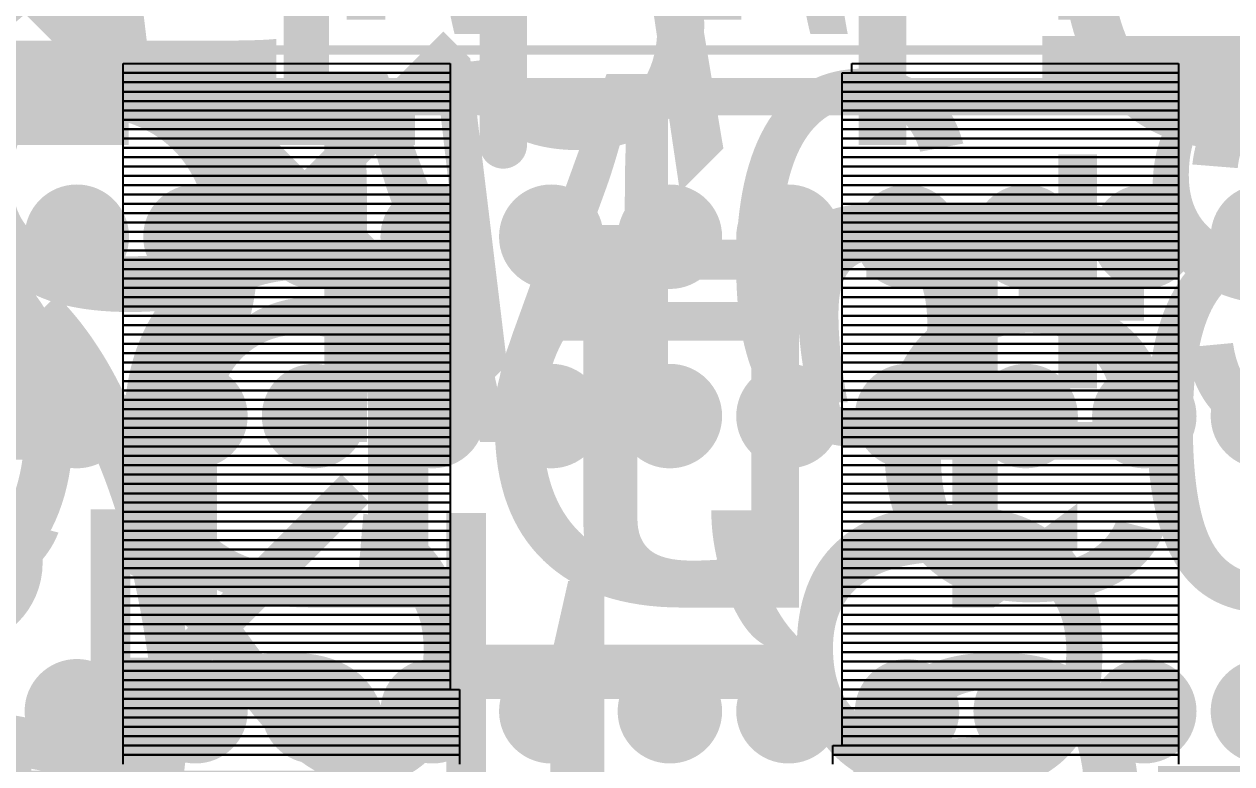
# Model space of a CAD drawing. Header units: inches. Extents: x -2.12 to 4.45, y -3.15 to 1.57.
# Drawn here: x 0.3518 to 0.6064, y -1.176 to -1.0202 of the extents above; entities that cross this region are included whole.
import ezdxf

# ---------------------------------------------------------------- set-up
doc = ezdxf.new("R2010")
doc.units = ezdxf.units.IN
doc.header["$MEASUREMENT"] = 0
for name, color, linetype in [('Bottom Solder', 6, 'Continuous'), ('bPlace', 56, 'Continuous'), ('Document', 56, 'Continuous'), ('Measures', 56, 'Continuous'), ('tDocu', 76, 'Continuous'), ('Top', 1, 'Continuous'), ('Top Paste', 8, 'Continuous'), ('Top Solder', 216, 'Continuous'), ('Top Value', 56, 'Continuous'), ('tPlace', 56, 'Continuous')]:
    doc.layers.add(name, color=color, linetype=linetype)
doc.styles.add('Arial', font='', dxfattribs={"height": 0.2})
doc.styles.add('Courier New', font='', dxfattribs={"height": 0.2})
doc.styles.get('Arial').set_extended_font_data('Arial')
doc.styles.get('Courier New').set_extended_font_data('Courier New')

# ---------------------------------------------------------------- blocks, each defined once
blk = doc.blocks.new('SMD3225_3_2X2_5X0_7_MTC_L_43')
at = {"layer": 'Measures', "style": 'Courier New'}
for s, p in [('Inner Pad Padstyle: RX47Y-4D0T', (-0.666, -0.315)), ('Outer Pad Padstyle: RX47Y59D0T', (-0.659, -0.415)), ('Alternate 1 Padstyle: OX60Y90D30P', (-0.712, -0.515)), ('Alternate 2 Padstyle: OX90Y60D30P', (-0.712, -0.615))]:
    blk.add_text(s, height=0.0775, dxfattribs=at).set_placement(p)
blk = doc.blocks.new('CONN_QTH_030_02_L_D_A_K_FR_S00_72')
at = {"layer": 'Measures', "style": 'Courier New'}
for s, p in [('1st Center Padstyle: RX185Y25D0T', (-0.697, -1.057)), ('2nd Center Padstyle: RX100Y25D0T', (-0.704, -1.132))]:
    blk.add_text(s, height=0.0775, dxfattribs=at).set_placement(p)
blk = doc.blocks.new('SAMTEC_ADM6_30_01_5_L_4_2_A_TR_73')
at = {"layer": 'Top'}
h = blk.add_hatch(color=1, dxfattribs=at)
edge = h.paths.add_edge_path()
edge.add_arc((-0.0125, 0.0311), 0.00701, 0, 360)
h = blk.add_hatch(color=1, dxfattribs=at)
edge = h.paths.add_edge_path()
edge.add_arc((0.0125, 0.0311), 0.00701, 0, 360)
h = blk.add_hatch(color=1, dxfattribs=at)
edge = h.paths.add_edge_path()
edge.add_arc((0.0375, 0.0311), 0.00701, 0, 360)
h = blk.add_hatch(color=1, dxfattribs=at)
edge = h.paths.add_edge_path()
edge.add_arc((0.0625, 0.0311), 0.00701, 0, 360)
h = blk.add_hatch(color=1, dxfattribs=at)
edge = h.paths.add_edge_path()
edge.add_arc((0.0875, 0.0311), 0.00701, 0, 360)
h = blk.add_hatch(color=1, dxfattribs=at)
edge = h.paths.add_edge_path()
edge.add_arc((0.1125, 0.0311), 0.00701, 0, 360)
h = blk.add_hatch(color=1, dxfattribs=at)
edge = h.paths.add_edge_path()
edge.add_arc((0.1375, 0.0311), 0.00701, 0, 360)
h = blk.add_hatch(color=1, dxfattribs=at)
edge = h.paths.add_edge_path()
edge.add_arc((0.1625, 0.0311), 0.00701, 0, 360)
h = blk.add_hatch(color=1, dxfattribs=at)
edge = h.paths.add_edge_path()
edge.add_arc((0.1875, 0.0311), 0.00701, 0, 360)
h = blk.add_hatch(color=1, dxfattribs=at)
edge = h.paths.add_edge_path()
edge.add_arc((0.2125, 0.0311), 0.00701, 0, 360)
h = blk.add_hatch(color=1, dxfattribs=at)
edge = h.paths.add_edge_path()
edge.add_arc((0.2375, 0.0311), 0.00701, 0, 360)
h = blk.add_hatch(color=1, dxfattribs=at)
edge = h.paths.add_edge_path()
edge.add_arc((-0.0125, -0.0311), 0.00701, 0, 360)
h = blk.add_hatch(color=1, dxfattribs=at)
edge = h.paths.add_edge_path()
edge.add_arc((0.0125, -0.0311), 0.00701, 0, 360)
h = blk.add_hatch(color=1, dxfattribs=at)
edge = h.paths.add_edge_path()
edge.add_arc((0.0375, -0.0311), 0.00701, 0, 360)
h = blk.add_hatch(color=1, dxfattribs=at)
edge = h.paths.add_edge_path()
edge.add_arc((0.0625, -0.0311), 0.00701, 0, 360)
h = blk.add_hatch(color=1, dxfattribs=at)
edge = h.paths.add_edge_path()
edge.add_arc((0.0875, -0.0311), 0.00701, 0, 360)
h = blk.add_hatch(color=1, dxfattribs=at)
edge = h.paths.add_edge_path()
edge.add_arc((0.1125, -0.0311), 0.00701, 0, 360)
h = blk.add_hatch(color=1, dxfattribs=at)
edge = h.paths.add_edge_path()
edge.add_arc((0.1375, -0.0311), 0.00701, 0, 360)
h = blk.add_hatch(color=1, dxfattribs=at)
edge = h.paths.add_edge_path()
edge.add_arc((0.1625, -0.0311), 0.00701, 0, 360)
h = blk.add_hatch(color=1, dxfattribs=at)
edge = h.paths.add_edge_path()
edge.add_arc((0.1875, -0.0311), 0.00701, 0, 360)
h = blk.add_hatch(color=1, dxfattribs=at)
edge = h.paths.add_edge_path()
edge.add_arc((0.2125, -0.0311), 0.00701, 0, 360)
h = blk.add_hatch(color=1, dxfattribs=at)
edge = h.paths.add_edge_path()
edge.add_arc((0.2375, -0.0311), 0.00701, 0, 360)
h = blk.add_hatch(color=1, dxfattribs=at)
edge = h.paths.add_edge_path()
edge.add_arc((-0.0125, -0.0689), 0.00701, 0, 360)
h = blk.add_hatch(color=1, dxfattribs=at)
edge = h.paths.add_edge_path()
edge.add_arc((0.0125, -0.0689), 0.00701, 0, 360)
h = blk.add_hatch(color=1, dxfattribs=at)
edge = h.paths.add_edge_path()
edge.add_arc((0.0375, -0.0689), 0.00701, 0, 360)
h = blk.add_hatch(color=1, dxfattribs=at)
edge = h.paths.add_edge_path()
edge.add_arc((0.0625, -0.0689), 0.00701, 0, 360)
h = blk.add_hatch(color=1, dxfattribs=at)
edge = h.paths.add_edge_path()
edge.add_arc((0.0875, -0.0689), 0.00701, 0, 360)
h = blk.add_hatch(color=1, dxfattribs=at)
edge = h.paths.add_edge_path()
edge.add_arc((0.1125, -0.0689), 0.00701, 0, 360)
h = blk.add_hatch(color=1, dxfattribs=at)
edge = h.paths.add_edge_path()
edge.add_arc((0.1375, -0.0689), 0.00701, 0, 360)
h = blk.add_hatch(color=1, dxfattribs=at)
edge = h.paths.add_edge_path()
edge.add_arc((0.1625, -0.0689), 0.00701, 0, 360)
h = blk.add_hatch(color=1, dxfattribs=at)
edge = h.paths.add_edge_path()
edge.add_arc((0.1875, -0.0689), 0.00701, 0, 360)
h = blk.add_hatch(color=1, dxfattribs=at)
edge = h.paths.add_edge_path()
edge.add_arc((0.2125, -0.0689), 0.00701, 0, 360)
h = blk.add_hatch(color=1, dxfattribs=at)
edge = h.paths.add_edge_path()
edge.add_arc((0.2375, -0.0689), 0.00701, 0, 360)
at = {"layer": 'Top Paste'}
h = blk.add_hatch(color=8, dxfattribs=at)
edge = h.paths.add_edge_path()
edge.add_arc((-0.0125, 0.0311), 0.00701, 0, 360)
h = blk.add_hatch(color=8, dxfattribs=at)
edge = h.paths.add_edge_path()
edge.add_arc((0.0125, 0.0311), 0.00701, 0, 360)
h = blk.add_hatch(color=8, dxfattribs=at)
edge = h.paths.add_edge_path()
edge.add_arc((0.0375, 0.0311), 0.00701, 0, 360)
h = blk.add_hatch(color=8, dxfattribs=at)
edge = h.paths.add_edge_path()
edge.add_arc((0.0625, 0.0311), 0.00701, 0, 360)
h = blk.add_hatch(color=8, dxfattribs=at)
edge = h.paths.add_edge_path()
edge.add_arc((0.0875, 0.0311), 0.00701, 0, 360)
h = blk.add_hatch(color=8, dxfattribs=at)
edge = h.paths.add_edge_path()
edge.add_arc((0.1125, 0.0311), 0.00701, 0, 360)
h = blk.add_hatch(color=8, dxfattribs=at)
edge = h.paths.add_edge_path()
edge.add_arc((0.1375, 0.0311), 0.00701, 0, 360)
h = blk.add_hatch(color=8, dxfattribs=at)
edge = h.paths.add_edge_path()
edge.add_arc((0.1625, 0.0311), 0.00701, 0, 360)
h = blk.add_hatch(color=8, dxfattribs=at)
edge = h.paths.add_edge_path()
edge.add_arc((0.1875, 0.0311), 0.00701, 0, 360)
h = blk.add_hatch(color=8, dxfattribs=at)
edge = h.paths.add_edge_path()
edge.add_arc((0.2125, 0.0311), 0.00701, 0, 360)
h = blk.add_hatch(color=8, dxfattribs=at)
edge = h.paths.add_edge_path()
edge.add_arc((0.2375, 0.0311), 0.00701, 0, 360)
h = blk.add_hatch(color=8, dxfattribs=at)
edge = h.paths.add_edge_path()
edge.add_arc((-0.0125, -0.0311), 0.00701, 0, 360)
h = blk.add_hatch(color=8, dxfattribs=at)
edge = h.paths.add_edge_path()
edge.add_arc((0.0125, -0.0311), 0.00701, 0, 360)
h = blk.add_hatch(color=8, dxfattribs=at)
edge = h.paths.add_edge_path()
edge.add_arc((0.0375, -0.0311), 0.00701, 0, 360)
h = blk.add_hatch(color=8, dxfattribs=at)
edge = h.paths.add_edge_path()
edge.add_arc((0.0625, -0.0311), 0.00701, 0, 360)
h = blk.add_hatch(color=8, dxfattribs=at)
edge = h.paths.add_edge_path()
edge.add_arc((0.0875, -0.0311), 0.00701, 0, 360)
h = blk.add_hatch(color=8, dxfattribs=at)
edge = h.paths.add_edge_path()
edge.add_arc((0.1125, -0.0311), 0.00701, 0, 360)
h = blk.add_hatch(color=8, dxfattribs=at)
edge = h.paths.add_edge_path()
edge.add_arc((0.1375, -0.0311), 0.00701, 0, 360)
h = blk.add_hatch(color=8, dxfattribs=at)
edge = h.paths.add_edge_path()
edge.add_arc((0.1625, -0.0311), 0.00701, 0, 360)
h = blk.add_hatch(color=8, dxfattribs=at)
edge = h.paths.add_edge_path()
edge.add_arc((0.1875, -0.0311), 0.00701, 0, 360)
h = blk.add_hatch(color=8, dxfattribs=at)
edge = h.paths.add_edge_path()
edge.add_arc((0.2125, -0.0311), 0.00701, 0, 360)
h = blk.add_hatch(color=8, dxfattribs=at)
edge = h.paths.add_edge_path()
edge.add_arc((0.2375, -0.0311), 0.00701, 0, 360)
h = blk.add_hatch(color=8, dxfattribs=at)
edge = h.paths.add_edge_path()
edge.add_arc((-0.0125, -0.0689), 0.00701, 0, 360)
h = blk.add_hatch(color=8, dxfattribs=at)
edge = h.paths.add_edge_path()
edge.add_arc((0.0125, -0.0689), 0.00701, 0, 360)
h = blk.add_hatch(color=8, dxfattribs=at)
edge = h.paths.add_edge_path()
edge.add_arc((0.0375, -0.0689), 0.00701, 0, 360)
h = blk.add_hatch(color=8, dxfattribs=at)
edge = h.paths.add_edge_path()
edge.add_arc((0.0625, -0.0689), 0.00701, 0, 360)
h = blk.add_hatch(color=8, dxfattribs=at)
edge = h.paths.add_edge_path()
edge.add_arc((0.0875, -0.0689), 0.00701, 0, 360)
h = blk.add_hatch(color=8, dxfattribs=at)
edge = h.paths.add_edge_path()
edge.add_arc((0.1125, -0.0689), 0.00701, 0, 360)
h = blk.add_hatch(color=8, dxfattribs=at)
edge = h.paths.add_edge_path()
edge.add_arc((0.1375, -0.0689), 0.00701, 0, 360)
h = blk.add_hatch(color=8, dxfattribs=at)
edge = h.paths.add_edge_path()
edge.add_arc((0.1625, -0.0689), 0.00701, 0, 360)
h = blk.add_hatch(color=8, dxfattribs=at)
edge = h.paths.add_edge_path()
edge.add_arc((0.1875, -0.0689), 0.00701, 0, 360)
h = blk.add_hatch(color=8, dxfattribs=at)
edge = h.paths.add_edge_path()
edge.add_arc((0.2125, -0.0689), 0.00701, 0, 360)
h = blk.add_hatch(color=8, dxfattribs=at)
edge = h.paths.add_edge_path()
edge.add_arc((0.2375, -0.0689), 0.00701, 0, 360)
at = {"layer": 'Top Solder'}
h = blk.add_hatch(color=216, dxfattribs=at)
edge = h.paths.add_edge_path()
edge.add_arc((-0.0125, 0.0311), 0.01101, 0, 360)
h = blk.add_hatch(color=216, dxfattribs=at)
edge = h.paths.add_edge_path()
edge.add_arc((0.0125, 0.0311), 0.01101, 0, 360)
h = blk.add_hatch(color=216, dxfattribs=at)
edge = h.paths.add_edge_path()
edge.add_arc((0.0375, 0.0311), 0.01101, 0, 360)
h = blk.add_hatch(color=216, dxfattribs=at)
edge = h.paths.add_edge_path()
edge.add_arc((0.0625, 0.0311), 0.01101, 0, 360)
h = blk.add_hatch(color=216, dxfattribs=at)
edge = h.paths.add_edge_path()
edge.add_arc((0.0875, 0.0311), 0.01101, 0, 360)
h = blk.add_hatch(color=216, dxfattribs=at)
edge = h.paths.add_edge_path()
edge.add_arc((0.1125, 0.0311), 0.01101, 0, 360)
h = blk.add_hatch(color=216, dxfattribs=at)
edge = h.paths.add_edge_path()
edge.add_arc((0.1375, 0.0311), 0.01101, 0, 360)
h = blk.add_hatch(color=216, dxfattribs=at)
edge = h.paths.add_edge_path()
edge.add_arc((0.1625, 0.0311), 0.01101, 0, 360)
h = blk.add_hatch(color=216, dxfattribs=at)
edge = h.paths.add_edge_path()
edge.add_arc((0.1875, 0.0311), 0.01101, 0, 360)
h = blk.add_hatch(color=216, dxfattribs=at)
edge = h.paths.add_edge_path()
edge.add_arc((0.2125, 0.0311), 0.01101, 0, 360)
h = blk.add_hatch(color=216, dxfattribs=at)
edge = h.paths.add_edge_path()
edge.add_arc((0.2375, 0.0311), 0.01101, 0, 360)
h = blk.add_hatch(color=216, dxfattribs=at)
edge = h.paths.add_edge_path()
edge.add_arc((-0.0125, -0.0311), 0.01101, 0, 360)
h = blk.add_hatch(color=216, dxfattribs=at)
edge = h.paths.add_edge_path()
edge.add_arc((0.0125, -0.0311), 0.01101, 0, 360)
h = blk.add_hatch(color=216, dxfattribs=at)
edge = h.paths.add_edge_path()
edge.add_arc((0.0375, -0.0311), 0.01101, 0, 360)
h = blk.add_hatch(color=216, dxfattribs=at)
edge = h.paths.add_edge_path()
edge.add_arc((0.0625, -0.0311), 0.01101, 0, 360)
h = blk.add_hatch(color=216, dxfattribs=at)
edge = h.paths.add_edge_path()
edge.add_arc((0.0875, -0.0311), 0.01101, 0, 360)
h = blk.add_hatch(color=216, dxfattribs=at)
edge = h.paths.add_edge_path()
edge.add_arc((0.1125, -0.0311), 0.01101, 0, 360)
h = blk.add_hatch(color=216, dxfattribs=at)
edge = h.paths.add_edge_path()
edge.add_arc((0.1375, -0.0311), 0.01101, 0, 360)
h = blk.add_hatch(color=216, dxfattribs=at)
edge = h.paths.add_edge_path()
edge.add_arc((0.1625, -0.0311), 0.01101, 0, 360)
h = blk.add_hatch(color=216, dxfattribs=at)
edge = h.paths.add_edge_path()
edge.add_arc((0.1875, -0.0311), 0.01101, 0, 360)
h = blk.add_hatch(color=216, dxfattribs=at)
edge = h.paths.add_edge_path()
edge.add_arc((0.2125, -0.0311), 0.01101, 0, 360)
h = blk.add_hatch(color=216, dxfattribs=at)
edge = h.paths.add_edge_path()
edge.add_arc((0.2375, -0.0311), 0.01101, 0, 360)
h = blk.add_hatch(color=216, dxfattribs=at)
edge = h.paths.add_edge_path()
edge.add_arc((-0.0125, -0.0689), 0.01101, 0, 360)
h = blk.add_hatch(color=216, dxfattribs=at)
edge = h.paths.add_edge_path()
edge.add_arc((0.0125, -0.0689), 0.01101, 0, 360)
h = blk.add_hatch(color=216, dxfattribs=at)
edge = h.paths.add_edge_path()
edge.add_arc((0.0375, -0.0689), 0.01101, 0, 360)
h = blk.add_hatch(color=216, dxfattribs=at)
edge = h.paths.add_edge_path()
edge.add_arc((0.0625, -0.0689), 0.01101, 0, 360)
h = blk.add_hatch(color=216, dxfattribs=at)
edge = h.paths.add_edge_path()
edge.add_arc((0.0875, -0.0689), 0.01101, 0, 360)
h = blk.add_hatch(color=216, dxfattribs=at)
edge = h.paths.add_edge_path()
edge.add_arc((0.1125, -0.0689), 0.01101, 0, 360)
h = blk.add_hatch(color=216, dxfattribs=at)
edge = h.paths.add_edge_path()
edge.add_arc((0.1375, -0.0689), 0.01101, 0, 360)
h = blk.add_hatch(color=216, dxfattribs=at)
edge = h.paths.add_edge_path()
edge.add_arc((0.1625, -0.0689), 0.01101, 0, 360)
h = blk.add_hatch(color=216, dxfattribs=at)
edge = h.paths.add_edge_path()
edge.add_arc((0.1875, -0.0689), 0.01101, 0, 360)
h = blk.add_hatch(color=216, dxfattribs=at)
edge = h.paths.add_edge_path()
edge.add_arc((0.2125, -0.0689), 0.01101, 0, 360)
h = blk.add_hatch(color=216, dxfattribs=at)
edge = h.paths.add_edge_path()
edge.add_arc((0.2375, -0.0689), 0.01101, 0, 360)
at = {"layer": 'tDocu', "const_width": 0.00394}
blk.add_lwpolyline([(0.46791, -0.09843), (-0.46791, -0.09843)], dxfattribs=at)
at = {"layer": 'Top', "const_width": 0.00197}
blk.add_lwpolyline([(0.47776, -0.10827), (-0.47776, -0.10827)], dxfattribs=at)
at = {"layer": 'tPlace', "const_width": 0.00787}
blk.add_lwpolyline([(0.46791, -0.09843), (-0.46791, -0.09843)], dxfattribs=at)
blk = doc.blocks.new('TO_236_VIS_L_90')
at = {"layer": 'Measures', "style": 'Courier New'}
for s, p in [('Top Padstyle: RX20Y40D0T', (-0.53, -0.308)), ('Bottom Padstyle: RX20Y40D0T', (-0.583, -0.383)), ('Alt 1 Padstyle: OX60Y90D30P', (-0.583, -0.458)), ('Alt 2 Padstyle: OX90Y60D30P', (-0.583, -0.533))]:
    blk.add_text(s, height=0.0775, dxfattribs=at).set_placement(p)
blk = doc.blocks.new('TO_236AB_NEX_L_93')
at = {"layer": 'Measures', "style": 'Courier New'}
for s, p in [('Top Padstyle: RX19Y34D0T', (-0.53, -0.306)), ('Bottom Padstyle: RX19Y34D0T', (-0.583, -0.38))]:
    blk.add_text(s, height=0.0775, dxfattribs=at).set_placement(p)

msp = doc.modelspace()

# ---------------------------------------------------------------- hatches: boundary and pattern name
at = {"layer": 'Bottom Solder'}
h = msp.add_hatch(color=6, dxfattribs=at)
edge = h.paths.add_edge_path()
edge.add_arc((0.3378, -1.13361), 0.017905, 0, 360)
at = {"layer": 'Top Solder'}
h = msp.add_hatch(color=216, dxfattribs=at)
edge = h.paths.add_edge_path()
edge.add_arc((0.3378, -1.13361), 0.017905, 0, 360)

# ---------------------------------------------------------------- linework, layer by layer
at = {"layer": 'bPlace'}
for p, q in [((0.37268, -1.03045), (0.37268, -1.02848)), ((0.37268, -1.02848), (0.44158, -1.02848)), ((0.44158, -1.03045), (0.37268, -1.03045)), ((0.37268, -1.03242), (0.37268, -1.03045)), ((0.37268, -1.03045), (0.44158, -1.03045)), ((0.44158, -1.02848), (0.44158, -1.03045)), ((0.44158, -1.03045), (0.44158, -1.03242)), ((0.52426, -1.03242), (0.52426, -1.03045)), ((0.52426, -1.03045), (0.59512, -1.03045)), ((0.52623, -1.03045), (0.52623, -1.02848)), ((0.52623, -1.02848), (0.59512, -1.02848)), ((0.59512, -1.03045), (0.52623, -1.03045)), ((0.59512, -1.02848), (0.59512, -1.03045)), ((0.59512, -1.03045), (0.59512, -1.03242)), ((0.44158, -1.03242), (0.37268, -1.03242)), ((0.37268, -1.03439), (0.37268, -1.03242)), ((0.37268, -1.03242), (0.44158, -1.03242)), ((0.44158, -1.03242), (0.44158, -1.03439)), ((0.59512, -1.03242), (0.52426, -1.03242)), ((0.52426, -1.03439), (0.52426, -1.03242)), ((0.52426, -1.03242), (0.59512, -1.03242)), ((0.59512, -1.03242), (0.59512, -1.03439)), ((0.44158, -1.03439), (0.37268, -1.03439)), ((0.37268, -1.03636), (0.37268, -1.03439)), ((0.37268, -1.03439), (0.44158, -1.03439)), ((0.44158, -1.03439), (0.44158, -1.03636)), ((0.59512, -1.03439), (0.52426, -1.03439)), ((0.52426, -1.03636), (0.52426, -1.03439)), ((0.52426, -1.03439), (0.59512, -1.03439)), ((0.59512, -1.03439), (0.59512, -1.03636)), ((0.44158, -1.03636), (0.37268, -1.03636)), ((0.37268, -1.03833), (0.37268, -1.03636)), ((0.37268, -1.03636), (0.44158, -1.03636)), ((0.44158, -1.03833), (0.37268, -1.03833)), ((0.37268, -1.04029), (0.37268, -1.03833)), ((0.37268, -1.03833), (0.44158, -1.03833)), ((0.44158, -1.03636), (0.44158, -1.03833)), ((0.44158, -1.03833), (0.44158, -1.04029)), ((0.59512, -1.03636), (0.52426, -1.03636)), ((0.52426, -1.03833), (0.52426, -1.03636)), ((0.52426, -1.03636), (0.59512, -1.03636)), ((0.59512, -1.03833), (0.52426, -1.03833)), ((0.52426, -1.04029), (0.52426, -1.03833)), ((0.52426, -1.03833), (0.59512, -1.03833)), ((0.59512, -1.03636), (0.59512, -1.03833)), ((0.59512, -1.03833), (0.59512, -1.04029)), ((0.44158, -1.04029), (0.37268, -1.04029)), ((0.37268, -1.04226), (0.37268, -1.04029)), ((0.37268, -1.04029), (0.44158, -1.04029)), ((0.44158, -1.04029), (0.44158, -1.04226)), ((0.59512, -1.04029), (0.52426, -1.04029)), ((0.52426, -1.04226), (0.52426, -1.04029)), ((0.52426, -1.04029), (0.59512, -1.04029)), ((0.59512, -1.04029), (0.59512, -1.04226)), ((0.44158, -1.04226), (0.37268, -1.04226)), ((0.37268, -1.04423), (0.37268, -1.04226)), ((0.37268, -1.04226), (0.44158, -1.04226)), ((0.44158, -1.04226), (0.44158, -1.04423)), ((0.59512, -1.04226), (0.52426, -1.04226)), ((0.52426, -1.04423), (0.52426, -1.04226)), ((0.52426, -1.04226), (0.59512, -1.04226)), ((0.59512, -1.04226), (0.59512, -1.04423)), ((0.44158, -1.04423), (0.37268, -1.04423)), ((0.37268, -1.0462), (0.37268, -1.04423)), ((0.37268, -1.04423), (0.44158, -1.04423)), ((0.44158, -1.0462), (0.37268, -1.0462)), ((0.37268, -1.04817), (0.37268, -1.0462)), ((0.37268, -1.0462), (0.44158, -1.0462)), ((0.44158, -1.04423), (0.44158, -1.0462)), ((0.44158, -1.0462), (0.44158, -1.04817)), ((0.59512, -1.04423), (0.52426, -1.04423)), ((0.52426, -1.0462), (0.52426, -1.04423)), ((0.52426, -1.04423), (0.59512, -1.04423)), ((0.59512, -1.0462), (0.52426, -1.0462)), ((0.52426, -1.04817), (0.52426, -1.0462)), ((0.52426, -1.0462), (0.59512, -1.0462)), ((0.59512, -1.04423), (0.59512, -1.0462)), ((0.59512, -1.0462), (0.59512, -1.04817)), ((0.44158, -1.04817), (0.37268, -1.04817)), ((0.37268, -1.05014), (0.37268, -1.04817)), ((0.37268, -1.04817), (0.44158, -1.04817)), ((0.44158, -1.04817), (0.44158, -1.05014)), ((0.59512, -1.04817), (0.52426, -1.04817)), ((0.52426, -1.05014), (0.52426, -1.04817)), ((0.52426, -1.04817), (0.59512, -1.04817)), ((0.59512, -1.04817), (0.59512, -1.05014)), ((0.44158, -1.05014), (0.37268, -1.05014)), ((0.37268, -1.05211), (0.37268, -1.05014)), ((0.37268, -1.05014), (0.44158, -1.05014)), ((0.44158, -1.05014), (0.44158, -1.05211)), ((0.59512, -1.05014), (0.52426, -1.05014)), ((0.52426, -1.05211), (0.52426, -1.05014)), ((0.52426, -1.05014), (0.59512, -1.05014)), ((0.59512, -1.05014), (0.59512, -1.05211)), ((0.44158, -1.05211), (0.37268, -1.05211)), ((0.37268, -1.05407), (0.37268, -1.05211)), ((0.37268, -1.05211), (0.44158, -1.05211)), ((0.44158, -1.05211), (0.44158, -1.05407)), ((0.59512, -1.05211), (0.52426, -1.05211)), ((0.52426, -1.05407), (0.52426, -1.05211)), ((0.52426, -1.05211), (0.59512, -1.05211)), ((0.59512, -1.05211), (0.59512, -1.05407)), ((0.44158, -1.05407), (0.37268, -1.05407)), ((0.37268, -1.05604), (0.37268, -1.05407)), ((0.37268, -1.05407), (0.44158, -1.05407)), ((0.44158, -1.05604), (0.37268, -1.05604)), ((0.37268, -1.05801), (0.37268, -1.05604)), ((0.37268, -1.05604), (0.44158, -1.05604)), ((0.44158, -1.05407), (0.44158, -1.05604)), ((0.44158, -1.05604), (0.44158, -1.05801)), ((0.59512, -1.05407), (0.52426, -1.05407)), ((0.52426, -1.05604), (0.52426, -1.05407)), ((0.52426, -1.05407), (0.59512, -1.05407)), ((0.59512, -1.05604), (0.52426, -1.05604)), ((0.52426, -1.05801), (0.52426, -1.05604)), ((0.52426, -1.05604), (0.59512, -1.05604)), ((0.59512, -1.05407), (0.59512, -1.05604)), ((0.59512, -1.05604), (0.59512, -1.05801)), ((0.44158, -1.05801), (0.37268, -1.05801)), ((0.37268, -1.05998), (0.37268, -1.05801)), ((0.37268, -1.05801), (0.44158, -1.05801)), ((0.44158, -1.05801), (0.44158, -1.05998)), ((0.59512, -1.05801), (0.52426, -1.05801)), ((0.52426, -1.05998), (0.52426, -1.05801)), ((0.52426, -1.05801), (0.59512, -1.05801)), ((0.59512, -1.05801), (0.59512, -1.05998)), ((0.44158, -1.05998), (0.37268, -1.05998)), ((0.37268, -1.06195), (0.37268, -1.05998)), ((0.37268, -1.05998), (0.44158, -1.05998)), ((0.44158, -1.05998), (0.44158, -1.06195)), ((0.59512, -1.05998), (0.52426, -1.05998)), ((0.52426, -1.06195), (0.52426, -1.05998)), ((0.52426, -1.05998), (0.59512, -1.05998)), ((0.59512, -1.05998), (0.59512, -1.06195)), ((0.44158, -1.06195), (0.37268, -1.06195)), ((0.37268, -1.06392), (0.37268, -1.06195)), ((0.37268, -1.06195), (0.44158, -1.06195)), ((0.44158, -1.06392), (0.37268, -1.06392)), ((0.37268, -1.06589), (0.37268, -1.06392)), ((0.37268, -1.06392), (0.44158, -1.06392)), ((0.44158, -1.06195), (0.44158, -1.06392)), ((0.44158, -1.06392), (0.44158, -1.06589)), ((0.59512, -1.06195), (0.52426, -1.06195)), ((0.52426, -1.06392), (0.52426, -1.06195)), ((0.52426, -1.06195), (0.59512, -1.06195)), ((0.59512, -1.06392), (0.52426, -1.06392)), ((0.52426, -1.06589), (0.52426, -1.06392)), ((0.52426, -1.06392), (0.59512, -1.06392)), ((0.59512, -1.06195), (0.59512, -1.06392)), ((0.59512, -1.06392), (0.59512, -1.06589)), ((0.44158, -1.06589), (0.37268, -1.06589)), ((0.37268, -1.06785), (0.37268, -1.06589)), ((0.37268, -1.06589), (0.44158, -1.06589)), ((0.44158, -1.06589), (0.44158, -1.06785)), ((0.59512, -1.06589), (0.52426, -1.06589)), ((0.52426, -1.06785), (0.52426, -1.06589)), ((0.52426, -1.06589), (0.59512, -1.06589)), ((0.59512, -1.06589), (0.59512, -1.06785)), ((0.44158, -1.06785), (0.37268, -1.06785)), ((0.37268, -1.06982), (0.37268, -1.06785)), ((0.37268, -1.06785), (0.44158, -1.06785)), ((0.44158, -1.06785), (0.44158, -1.06982)), ((0.59512, -1.06785), (0.52426, -1.06785)), ((0.52426, -1.06982), (0.52426, -1.06785)), ((0.52426, -1.06785), (0.59512, -1.06785)), ((0.59512, -1.06785), (0.59512, -1.06982)), ((0.44158, -1.06982), (0.37268, -1.06982)), ((0.37268, -1.07179), (0.37268, -1.06982)), ((0.37268, -1.06982), (0.44158, -1.06982)), ((0.44158, -1.06982), (0.44158, -1.07179)), ((0.59512, -1.06982), (0.52426, -1.06982)), ((0.52426, -1.07179), (0.52426, -1.06982)), ((0.52426, -1.06982), (0.59512, -1.06982)), ((0.59512, -1.06982), (0.59512, -1.07179)), ((0.44158, -1.07179), (0.37268, -1.07179)), ((0.37268, -1.07376), (0.37268, -1.07179)), ((0.37268, -1.07179), (0.44158, -1.07179)), ((0.44158, -1.07376), (0.37268, -1.07376)), ((0.37268, -1.07573), (0.37268, -1.07376)), ((0.37268, -1.07376), (0.44158, -1.07376)), ((0.44158, -1.07179), (0.44158, -1.07376)), ((0.44158, -1.07376), (0.44158, -1.07573)), ((0.59512, -1.07179), (0.52426, -1.07179)), ((0.52426, -1.07376), (0.52426, -1.07179)), ((0.52426, -1.07179), (0.59512, -1.07179)), ((0.59512, -1.07376), (0.52426, -1.07376)), ((0.52426, -1.07573), (0.52426, -1.07376)), ((0.52426, -1.07376), (0.59512, -1.07376)), ((0.59512, -1.07179), (0.59512, -1.07376)), ((0.59512, -1.07376), (0.59512, -1.07573)), ((0.44158, -1.07573), (0.37268, -1.07573)), ((0.37268, -1.0777), (0.37268, -1.07573)), ((0.37268, -1.07573), (0.44158, -1.07573)), ((0.44158, -1.07573), (0.44158, -1.0777)), ((0.59512, -1.07573), (0.52426, -1.07573)), ((0.52426, -1.0777), (0.52426, -1.07573)), ((0.52426, -1.07573), (0.59512, -1.07573)), ((0.59512, -1.07573), (0.59512, -1.0777)), ((0.44158, -1.0777), (0.37268, -1.0777)), ((0.37268, -1.07967), (0.37268, -1.0777)), ((0.37268, -1.0777), (0.44158, -1.0777)), ((0.44158, -1.0777), (0.44158, -1.07967)), ((0.59512, -1.0777), (0.52426, -1.0777)), ((0.52426, -1.07967), (0.52426, -1.0777)), ((0.52426, -1.0777), (0.59512, -1.0777)), ((0.59512, -1.0777), (0.59512, -1.07967)), ((0.44158, -1.07967), (0.37268, -1.07967)), ((0.37268, -1.08163), (0.37268, -1.07967)), ((0.37268, -1.07967), (0.44158, -1.07967)), ((0.44158, -1.08163), (0.37268, -1.08163)), ((0.37268, -1.0836), (0.37268, -1.08163)), ((0.37268, -1.08163), (0.44158, -1.08163)), ((0.44158, -1.07967), (0.44158, -1.08163)), ((0.44158, -1.08163), (0.44158, -1.0836)), ((0.59512, -1.07967), (0.52426, -1.07967)), ((0.52426, -1.08163), (0.52426, -1.07967)), ((0.52426, -1.07967), (0.59512, -1.07967)), ((0.59512, -1.08163), (0.52426, -1.08163)), ((0.52426, -1.0836), (0.52426, -1.08163)), ((0.52426, -1.08163), (0.59512, -1.08163)), ((0.59512, -1.07967), (0.59512, -1.08163)), ((0.59512, -1.08163), (0.59512, -1.0836)), ((0.44158, -1.0836), (0.37268, -1.0836)), ((0.37268, -1.08557), (0.37268, -1.0836)), ((0.37268, -1.0836), (0.44158, -1.0836)), ((0.44158, -1.0836), (0.44158, -1.08557)), ((0.59512, -1.0836), (0.52426, -1.0836)), ((0.52426, -1.08557), (0.52426, -1.0836)), ((0.52426, -1.0836), (0.59512, -1.0836)), ((0.59512, -1.0836), (0.59512, -1.08557)), ((0.44158, -1.08557), (0.37268, -1.08557)), ((0.37268, -1.08754), (0.37268, -1.08557)), ((0.37268, -1.08557), (0.44158, -1.08557)), ((0.44158, -1.08557), (0.44158, -1.08754)), ((0.59512, -1.08557), (0.52426, -1.08557)), ((0.52426, -1.08754), (0.52426, -1.08557)), ((0.52426, -1.08557), (0.59512, -1.08557)), ((0.59512, -1.08557), (0.59512, -1.08754)), ((0.44158, -1.08754), (0.37268, -1.08754)), ((0.37268, -1.08951), (0.37268, -1.08754)), ((0.37268, -1.08754), (0.44158, -1.08754)), ((0.44158, -1.08951), (0.37268, -1.08951)), ((0.37268, -1.09148), (0.37268, -1.08951)), ((0.37268, -1.08951), (0.44158, -1.08951)), ((0.44158, -1.08754), (0.44158, -1.08951)), ((0.44158, -1.08951), (0.44158, -1.09148)), ((0.59512, -1.08754), (0.52426, -1.08754)), ((0.52426, -1.08951), (0.52426, -1.08754)), ((0.52426, -1.08754), (0.59512, -1.08754)), ((0.59512, -1.08951), (0.52426, -1.08951)), ((0.52426, -1.09148), (0.52426, -1.08951)), ((0.52426, -1.08951), (0.59512, -1.08951)), ((0.59512, -1.08754), (0.59512, -1.08951)), ((0.59512, -1.08951), (0.59512, -1.09148)), ((0.44158, -1.09148), (0.37268, -1.09148)), ((0.37268, -1.09344), (0.37268, -1.09148)), ((0.37268, -1.09148), (0.44158, -1.09148)), ((0.44158, -1.09148), (0.44158, -1.09344)), ((0.59512, -1.09148), (0.52426, -1.09148)), ((0.52426, -1.09344), (0.52426, -1.09148)), ((0.52426, -1.09148), (0.59512, -1.09148)), ((0.59512, -1.09148), (0.59512, -1.09344)), ((0.44158, -1.09344), (0.37268, -1.09344)), ((0.37268, -1.09541), (0.37268, -1.09344)), ((0.37268, -1.09344), (0.44158, -1.09344)), ((0.44158, -1.09344), (0.44158, -1.09541)), ((0.59512, -1.09344), (0.52426, -1.09344)), ((0.52426, -1.09541), (0.52426, -1.09344)), ((0.52426, -1.09344), (0.59512, -1.09344)), ((0.59512, -1.09344), (0.59512, -1.09541)), ((0.44158, -1.09541), (0.37268, -1.09541)), ((0.37268, -1.09738), (0.37268, -1.09541)), ((0.37268, -1.09541), (0.44158, -1.09541)), ((0.44158, -1.09541), (0.44158, -1.09738)), ((0.59512, -1.09541), (0.52426, -1.09541)), ((0.52426, -1.09738), (0.52426, -1.09541)), ((0.52426, -1.09541), (0.59512, -1.09541)), ((0.59512, -1.09541), (0.59512, -1.09738)), ((0.44158, -1.09738), (0.37268, -1.09738)), ((0.37268, -1.09935), (0.37268, -1.09738)), ((0.37268, -1.09738), (0.44158, -1.09738)), ((0.44158, -1.09935), (0.37268, -1.09935)), ((0.37268, -1.10132), (0.37268, -1.09935)), ((0.37268, -1.09935), (0.44158, -1.09935)), ((0.44158, -1.09738), (0.44158, -1.09935)), ((0.44158, -1.09935), (0.44158, -1.10132)), ((0.59512, -1.09738), (0.52426, -1.09738)), ((0.52426, -1.09935), (0.52426, -1.09738)), ((0.52426, -1.09738), (0.59512, -1.09738)), ((0.59512, -1.09935), (0.52426, -1.09935)), ((0.52426, -1.10132), (0.52426, -1.09935)), ((0.52426, -1.09935), (0.59512, -1.09935)), ((0.59512, -1.09738), (0.59512, -1.09935)), ((0.59512, -1.09935), (0.59512, -1.10132)), ((0.44158, -1.10132), (0.37268, -1.10132)), ((0.37268, -1.10329), (0.37268, -1.10132)), ((0.37268, -1.10132), (0.44158, -1.10132)), ((0.44158, -1.10132), (0.44158, -1.10329)), ((0.59512, -1.10132), (0.52426, -1.10132)), ((0.52426, -1.10329), (0.52426, -1.10132)), ((0.52426, -1.10132), (0.59512, -1.10132)), ((0.59512, -1.10132), (0.59512, -1.10329)), ((0.44158, -1.10329), (0.37268, -1.10329)), ((0.37268, -1.10526), (0.37268, -1.10329)), ((0.37268, -1.10329), (0.44158, -1.10329)), ((0.44158, -1.10329), (0.44158, -1.10526)), ((0.59512, -1.10329), (0.52426, -1.10329)), ((0.52426, -1.10526), (0.52426, -1.10329)), ((0.52426, -1.10329), (0.59512, -1.10329)), ((0.59512, -1.10329), (0.59512, -1.10526)), ((0.44158, -1.10526), (0.37268, -1.10526)), ((0.37268, -1.10722), (0.37268, -1.10526)), ((0.37268, -1.10526), (0.44158, -1.10526)), ((0.44158, -1.10722), (0.37268, -1.10722)), ((0.37268, -1.10919), (0.37268, -1.10722)), ((0.37268, -1.10722), (0.44158, -1.10722)), ((0.44158, -1.10526), (0.44158, -1.10722)), ((0.44158, -1.10722), (0.44158, -1.10919)), ((0.59512, -1.10526), (0.52426, -1.10526)), ((0.52426, -1.10722), (0.52426, -1.10526)), ((0.52426, -1.10526), (0.59512, -1.10526)), ((0.59512, -1.10722), (0.52426, -1.10722)), ((0.52426, -1.10919), (0.52426, -1.10722)), ((0.52426, -1.10722), (0.59512, -1.10722)), ((0.59512, -1.10526), (0.59512, -1.10722)), ((0.59512, -1.10722), (0.59512, -1.10919)), ((0.44158, -1.10919), (0.37268, -1.10919)), ((0.37268, -1.11116), (0.37268, -1.10919)), ((0.37268, -1.10919), (0.44158, -1.10919)), ((0.44158, -1.10919), (0.44158, -1.11116)), ((0.59512, -1.10919), (0.52426, -1.10919)), ((0.52426, -1.11116), (0.52426, -1.10919)), ((0.52426, -1.10919), (0.59512, -1.10919)), ((0.59512, -1.10919), (0.59512, -1.11116)), ((0.44158, -1.11116), (0.37268, -1.11116)), ((0.37268, -1.11313), (0.37268, -1.11116)), ((0.37268, -1.11116), (0.44158, -1.11116)), ((0.44158, -1.11116), (0.44158, -1.11313)), ((0.59512, -1.11116), (0.52426, -1.11116)), ((0.52426, -1.11313), (0.52426, -1.11116)), ((0.52426, -1.11116), (0.59512, -1.11116)), ((0.59512, -1.11116), (0.59512, -1.11313)), ((0.44158, -1.11313), (0.37268, -1.11313)), ((0.37268, -1.1151), (0.37268, -1.11313)), ((0.37268, -1.11313), (0.44158, -1.11313)), ((0.44158, -1.11313), (0.44158, -1.1151)), ((0.59512, -1.11313), (0.52426, -1.11313)), ((0.52426, -1.1151), (0.52426, -1.11313)), ((0.52426, -1.11313), (0.59512, -1.11313)), ((0.59512, -1.11313), (0.59512, -1.1151)), ((0.44158, -1.1151), (0.37268, -1.1151)), ((0.37268, -1.11707), (0.37268, -1.1151)), ((0.37268, -1.1151), (0.44158, -1.1151)), ((0.44158, -1.11707), (0.37268, -1.11707)), ((0.37268, -1.11904), (0.37268, -1.11707)), ((0.37268, -1.11707), (0.44158, -1.11707)), ((0.44158, -1.1151), (0.44158, -1.11707)), ((0.44158, -1.11707), (0.44158, -1.11904)), ((0.59512, -1.1151), (0.52426, -1.1151)), ((0.52426, -1.11707), (0.52426, -1.1151)), ((0.52426, -1.1151), (0.59512, -1.1151)), ((0.59512, -1.11707), (0.52426, -1.11707)), ((0.52426, -1.11904), (0.52426, -1.11707)), ((0.52426, -1.11707), (0.59512, -1.11707)), ((0.59512, -1.1151), (0.59512, -1.11707)), ((0.59512, -1.11707), (0.59512, -1.11904)), ((0.44158, -1.11904), (0.37268, -1.11904)), ((0.37268, -1.121), (0.37268, -1.11904)), ((0.37268, -1.11904), (0.44158, -1.11904)), ((0.44158, -1.11904), (0.44158, -1.121)), ((0.59512, -1.11904), (0.52426, -1.11904)), ((0.52426, -1.121), (0.52426, -1.11904)), ((0.52426, -1.11904), (0.59512, -1.11904)), ((0.59512, -1.11904), (0.59512, -1.121)), ((0.44158, -1.121), (0.37268, -1.121)), ((0.37268, -1.12297), (0.37268, -1.121)), ((0.37268, -1.121), (0.44158, -1.121)), ((0.44158, -1.121), (0.44158, -1.12297)), ((0.59512, -1.121), (0.52426, -1.121)), ((0.52426, -1.12297), (0.52426, -1.121)), ((0.52426, -1.121), (0.59512, -1.121)), ((0.59512, -1.121), (0.59512, -1.12297)), ((0.44158, -1.12297), (0.37268, -1.12297)), ((0.37268, -1.12494), (0.37268, -1.12297)), ((0.37268, -1.12297), (0.44158, -1.12297)), ((0.44158, -1.12494), (0.37268, -1.12494)), ((0.37268, -1.12691), (0.37268, -1.12494)), ((0.37268, -1.12494), (0.44158, -1.12494)), ((0.44158, -1.12297), (0.44158, -1.12494)), ((0.44158, -1.12494), (0.44158, -1.12691)), ((0.59512, -1.12297), (0.52426, -1.12297)), ((0.52426, -1.12494), (0.52426, -1.12297)), ((0.52426, -1.12297), (0.59512, -1.12297)), ((0.59512, -1.12494), (0.52426, -1.12494)), ((0.52426, -1.12691), (0.52426, -1.12494)), ((0.52426, -1.12494), (0.59512, -1.12494)), ((0.59512, -1.12297), (0.59512, -1.12494)), ((0.59512, -1.12494), (0.59512, -1.12691)), ((0.44158, -1.12691), (0.37268, -1.12691)), ((0.37268, -1.12888), (0.37268, -1.12691)), ((0.37268, -1.12691), (0.44158, -1.12691)), ((0.44158, -1.12691), (0.44158, -1.12888)), ((0.59512, -1.12691), (0.52426, -1.12691)), ((0.52426, -1.12888), (0.52426, -1.12691)), ((0.52426, -1.12691), (0.59512, -1.12691)), ((0.59512, -1.12691), (0.59512, -1.12888)), ((0.44158, -1.12888), (0.37268, -1.12888)), ((0.37268, -1.13085), (0.37268, -1.12888)), ((0.37268, -1.12888), (0.44158, -1.12888)), ((0.44158, -1.12888), (0.44158, -1.13085)), ((0.59512, -1.12888), (0.52426, -1.12888)), ((0.52426, -1.13085), (0.52426, -1.12888)), ((0.52426, -1.12888), (0.59512, -1.12888)), ((0.59512, -1.12888), (0.59512, -1.13085)), ((0.44158, -1.13085), (0.37268, -1.13085)), ((0.37268, -1.13281), (0.37268, -1.13085)), ((0.37268, -1.13085), (0.44158, -1.13085)), ((0.44158, -1.13085), (0.44158, -1.13281)), ((0.59512, -1.13085), (0.52426, -1.13085)), ((0.52426, -1.13281), (0.52426, -1.13085)), ((0.52426, -1.13085), (0.59512, -1.13085)), ((0.59512, -1.13085), (0.59512, -1.13281)), ((0.44158, -1.13281), (0.37268, -1.13281)), ((0.37268, -1.13478), (0.37268, -1.13281)), ((0.37268, -1.13281), (0.44158, -1.13281)), ((0.44158, -1.13478), (0.37268, -1.13478)), ((0.37268, -1.13675), (0.37268, -1.13478)), ((0.37268, -1.13478), (0.44158, -1.13478)), ((0.44158, -1.13281), (0.44158, -1.13478)), ((0.44158, -1.13478), (0.44158, -1.13675)), ((0.59512, -1.13281), (0.52426, -1.13281)), ((0.52426, -1.13478), (0.52426, -1.13281)), ((0.52426, -1.13281), (0.59512, -1.13281)), ((0.59512, -1.13478), (0.52426, -1.13478)), ((0.52426, -1.13675), (0.52426, -1.13478)), ((0.52426, -1.13478), (0.59512, -1.13478)), ((0.59512, -1.13281), (0.59512, -1.13478)), ((0.59512, -1.13478), (0.59512, -1.13675)), ((0.44158, -1.13675), (0.37268, -1.13675)), ((0.37268, -1.13872), (0.37268, -1.13675)), ((0.37268, -1.13675), (0.44158, -1.13675)), ((0.44158, -1.13675), (0.44158, -1.13872)), ((0.59512, -1.13675), (0.52426, -1.13675)), ((0.52426, -1.13872), (0.52426, -1.13675)), ((0.52426, -1.13675), (0.59512, -1.13675)), ((0.59512, -1.13675), (0.59512, -1.13872)), ((0.44158, -1.13872), (0.37268, -1.13872)), ((0.37268, -1.14069), (0.37268, -1.13872)), ((0.37268, -1.13872), (0.44158, -1.13872)), ((0.44158, -1.13872), (0.44158, -1.14069)), ((0.59512, -1.13872), (0.52426, -1.13872)), ((0.52426, -1.14069), (0.52426, -1.13872)), ((0.52426, -1.13872), (0.59512, -1.13872)), ((0.59512, -1.13872), (0.59512, -1.14069)), ((0.44158, -1.14069), (0.37268, -1.14069)), ((0.37268, -1.14266), (0.37268, -1.14069)), ((0.37268, -1.14069), (0.44158, -1.14069)), ((0.44158, -1.14266), (0.37268, -1.14266)), ((0.37268, -1.14463), (0.37268, -1.14266)), ((0.37268, -1.14266), (0.44158, -1.14266)), ((0.44158, -1.14069), (0.44158, -1.14266)), ((0.44158, -1.14266), (0.44158, -1.14463)), ((0.59512, -1.14069), (0.52426, -1.14069)), ((0.52426, -1.14266), (0.52426, -1.14069)), ((0.52426, -1.14069), (0.59512, -1.14069)), ((0.59512, -1.14266), (0.52426, -1.14266)), ((0.52426, -1.14463), (0.52426, -1.14266)), ((0.52426, -1.14266), (0.59512, -1.14266)), ((0.59512, -1.14069), (0.59512, -1.14266)), ((0.59512, -1.14266), (0.59512, -1.14463)), ((0.44158, -1.14463), (0.37268, -1.14463)), ((0.37268, -1.14659), (0.37268, -1.14463)), ((0.37268, -1.14463), (0.44158, -1.14463)), ((0.44158, -1.14463), (0.44158, -1.14659)), ((0.59512, -1.14463), (0.52426, -1.14463)), ((0.52426, -1.14659), (0.52426, -1.14463)), ((0.52426, -1.14463), (0.59512, -1.14463)), ((0.59512, -1.14463), (0.59512, -1.14659)), ((0.44158, -1.14659), (0.37268, -1.14659)), ((0.37268, -1.14856), (0.37268, -1.14659)), ((0.37268, -1.14659), (0.44158, -1.14659)), ((0.44158, -1.14659), (0.44158, -1.14856)), ((0.59512, -1.14659), (0.52426, -1.14659)), ((0.52426, -1.14856), (0.52426, -1.14659)), ((0.52426, -1.14659), (0.59512, -1.14659)), ((0.59512, -1.14659), (0.59512, -1.14856)), ((0.44158, -1.14856), (0.37268, -1.14856)), ((0.37268, -1.15053), (0.37268, -1.14856)), ((0.37268, -1.14856), (0.44158, -1.14856)), ((0.44158, -1.15053), (0.37268, -1.15053)), ((0.37268, -1.1525), (0.37268, -1.15053)), ((0.37268, -1.15053), (0.44158, -1.15053)), ((0.44158, -1.14856), (0.44158, -1.15053)), ((0.44158, -1.15053), (0.44158, -1.1525)), ((0.59512, -1.14856), (0.52426, -1.14856)), ((0.52426, -1.15053), (0.52426, -1.14856)), ((0.52426, -1.14856), (0.59512, -1.14856)), ((0.59512, -1.15053), (0.52426, -1.15053)), ((0.52426, -1.1525), (0.52426, -1.15053)), ((0.52426, -1.15053), (0.59512, -1.15053)), ((0.59512, -1.14856), (0.59512, -1.15053)), ((0.59512, -1.15053), (0.59512, -1.1525)), ((0.44158, -1.1525), (0.37268, -1.1525)), ((0.37268, -1.15447), (0.37268, -1.1525)), ((0.37268, -1.1525), (0.44158, -1.1525)), ((0.44158, -1.1525), (0.44158, -1.15447)), ((0.59512, -1.1525), (0.52426, -1.1525)), ((0.52426, -1.15447), (0.52426, -1.1525)), ((0.52426, -1.1525), (0.59512, -1.1525)), ((0.59512, -1.1525), (0.59512, -1.15447)), ((0.44158, -1.15447), (0.37268, -1.15447)), ((0.37268, -1.15644), (0.37268, -1.15447)), ((0.37268, -1.15447), (0.44158, -1.15447)), ((0.44158, -1.15447), (0.44158, -1.15644)), ((0.59512, -1.15447), (0.52426, -1.15447)), ((0.52426, -1.15644), (0.52426, -1.15447)), ((0.52426, -1.15447), (0.59512, -1.15447)), ((0.59512, -1.15447), (0.59512, -1.15644)), ((0.44158, -1.15644), (0.37268, -1.15644)), ((0.37268, -1.15841), (0.37268, -1.15644)), ((0.37268, -1.15644), (0.44158, -1.15644)), ((0.44158, -1.15644), (0.44158, -1.15841)), ((0.59512, -1.15644), (0.52426, -1.15644)), ((0.52426, -1.15841), (0.52426, -1.15644)), ((0.52426, -1.15644), (0.59512, -1.15644)), ((0.59512, -1.15644), (0.59512, -1.15841)), ((0.44158, -1.15841), (0.37268, -1.15841)), ((0.37268, -1.16037), (0.37268, -1.15841)), ((0.37268, -1.15841), (0.44158, -1.15841)), ((0.44158, -1.16037), (0.37268, -1.16037)), ((0.37268, -1.16234), (0.37268, -1.16037)), ((0.37268, -1.16037), (0.44355, -1.16037)), ((0.44158, -1.15841), (0.44158, -1.16037)), ((0.44355, -1.16037), (0.44355, -1.16234)), ((0.59512, -1.15841), (0.52426, -1.15841)), ((0.52426, -1.16037), (0.52426, -1.15841)), ((0.52426, -1.15841), (0.59512, -1.15841)), ((0.59512, -1.16037), (0.52426, -1.16037)), ((0.52426, -1.16234), (0.52426, -1.16037)), ((0.52426, -1.16037), (0.59512, -1.16037)), ((0.59512, -1.15841), (0.59512, -1.16037)), ((0.59512, -1.16037), (0.59512, -1.16234)), ((0.44355, -1.16234), (0.37268, -1.16234)), ((0.37268, -1.16431), (0.37268, -1.16234)), ((0.37268, -1.16234), (0.44355, -1.16234)), ((0.44355, -1.16234), (0.44355, -1.16431)), ((0.59512, -1.16234), (0.52426, -1.16234)), ((0.52426, -1.16431), (0.52426, -1.16234)), ((0.52426, -1.16234), (0.59512, -1.16234)), ((0.59512, -1.16234), (0.59512, -1.16431)), ((0.44355, -1.16431), (0.37268, -1.16431)), ((0.37268, -1.16628), (0.37268, -1.16431)), ((0.37268, -1.16431), (0.44355, -1.16431)), ((0.44355, -1.16431), (0.44355, -1.16628)), ((0.59512, -1.16431), (0.52426, -1.16431)), ((0.52426, -1.16628), (0.52426, -1.16431)), ((0.52426, -1.16431), (0.59512, -1.16431)), ((0.59512, -1.16431), (0.59512, -1.16628)), ((0.44355, -1.16628), (0.37268, -1.16628)), ((0.37268, -1.16825), (0.37268, -1.16628)), ((0.37268, -1.16628), (0.44355, -1.16628)), ((0.44355, -1.16825), (0.37268, -1.16825)), ((0.37268, -1.17022), (0.37268, -1.16825)), ((0.37268, -1.16825), (0.44355, -1.16825)), ((0.44355, -1.16628), (0.44355, -1.16825)), ((0.44355, -1.16825), (0.44355, -1.17022)), ((0.59512, -1.16628), (0.52426, -1.16628)), ((0.52426, -1.16825), (0.52426, -1.16628)), ((0.52426, -1.16628), (0.59512, -1.16628)), ((0.59512, -1.16825), (0.52426, -1.16825)), ((0.52426, -1.17022), (0.52426, -1.16825)), ((0.52426, -1.16825), (0.59512, -1.16825)), ((0.59512, -1.16628), (0.59512, -1.16825)), ((0.59512, -1.16825), (0.59512, -1.17022)), ((0.44355, -1.17022), (0.37268, -1.17022)), ((0.37268, -1.17218), (0.37268, -1.17022)), ((0.37268, -1.17022), (0.44355, -1.17022)), ((0.44355, -1.17022), (0.44355, -1.17218)), ((0.59512, -1.17022), (0.52426, -1.17022)), ((0.52426, -1.17218), (0.52426, -1.17022)), ((0.52426, -1.17022), (0.59512, -1.17022)), ((0.59512, -1.17022), (0.59512, -1.17218)), ((0.44355, -1.17218), (0.37268, -1.17218)), ((0.37268, -1.17415), (0.37268, -1.17218)), ((0.37268, -1.17218), (0.44355, -1.17218)), ((0.44355, -1.17218), (0.44355, -1.17415)), ((0.52229, -1.17415), (0.52229, -1.17218)), ((0.52229, -1.17218), (0.59512, -1.17218)), ((0.59512, -1.17218), (0.52426, -1.17218)), ((0.59512, -1.17218), (0.59512, -1.17415)), ((0.44355, -1.17415), (0.37268, -1.17415)), ((0.37268, -1.17612), (0.37268, -1.17415)), ((0.37268, -1.17415), (0.44355, -1.17415)), ((0.44355, -1.17415), (0.44355, -1.17612)), ((0.59512, -1.17415), (0.52229, -1.17415)), ((0.52229, -1.17612), (0.52229, -1.17415)), ((0.52229, -1.17415), (0.59512, -1.17415)), ((0.59512, -1.17415), (0.59512, -1.17612))]:
    msp.add_line(p, q, dxfattribs=at)
at = {"layer": 'Document', "const_width": 0.01}
msp.add_lwpolyline([(0.4528, -1.04561), (0.4528, -0.78561)], dxfattribs=at)
at = {"layer": 'Document', "const_width": 0.005}
msp.add_lwpolyline([(0.4503, -1.04561, 1), (0.4553, -1.04561, 1)], format="xyb", close=True, dxfattribs=at)

# ---------------------------------------------------------------- block references
for name, p, rotation in [('SMD3225_3_2X2_5X0_7_MTC_L_43', (1.3918, -0.48961), 225), ('TO_236AB_NEX_L_93', (0.6488, -1.38661), 270), ('TO_236_VIS_L_90', (0.8988, -1.38561), 270), ('SAMTEC_ADM6_30_01_5_L_4_2_A_TR_73', (0.60041, -1.13386), 180)]:
    msp.add_blockref(name, p, dxfattribs=dict(rotation=rotation))
msp.add_blockref('CONN_QTH_030_02_L_D_A_K_FR_S00_72', (0.6004, -0.08386))

# ---------------------------------------------------------------- texts
at = {"layer": 'Top Value', "style": 'Arial'}
for s, p in [('2N7002,215TO-236AB_NEX-L', (-0.0902, -1.04561)), ('ADM6-30-01.5-L-4-2-A-TR', (0.25583, -1.108198))]:
    msp.add_text(s, height=0.0775, dxfattribs=at).set_placement(p)
msp.add_text('TPS563201DDCR', height=0.0775, rotation=180, dxfattribs=at).set_placement((1.0958, -1.06561))

doc.saveas('drawing.dxf')
